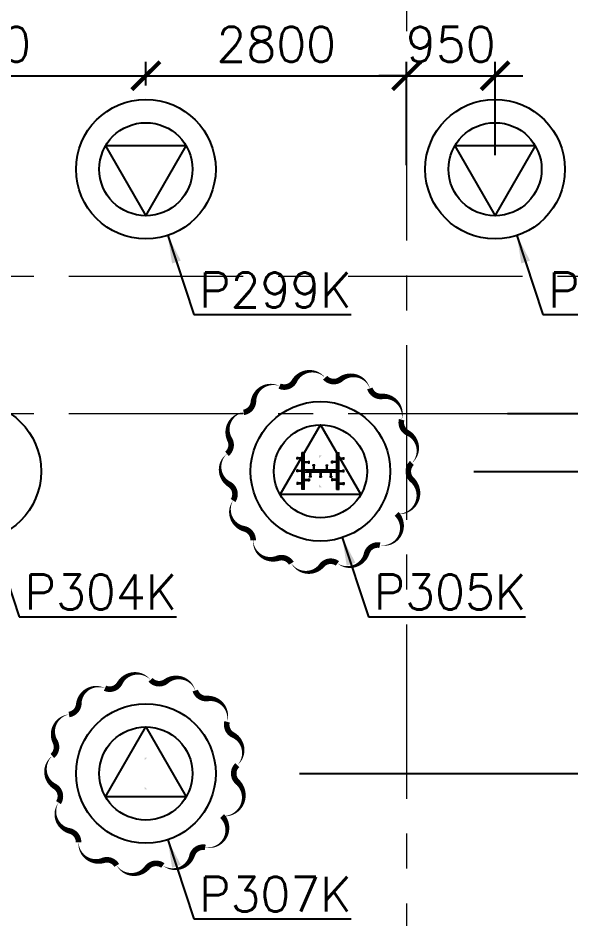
# Model space of a CAD drawing. Header units: millimetres. Extents: x -346728 to 1320345, y -537202 to -385966.
# Drawn here: x 231316 to 237254, y -467376 to -457691 of the extents above; entities that cross this region are included whole.
import ezdxf

# ---------------------------------------------------------------- set-up
doc = ezdxf.new("R2010")
doc.units = ezdxf.units.MM
doc.header["$LTSCALE"] = 100
doc.linetypes.add('X1326_GLB$0$CENTER', pattern=[2, 1.25, -0.25, 0.25, -0.25])
doc.layers.add('CL load', color=1, linetype='Continuous', plot=False)
for name, color, linetype in [('hach', 253, 'Continuous'), ('PILE MARK', 8, 'Continuous'), ('PL', 3, 'Continuous')]:
    doc.layers.add(name, color=color, linetype=linetype)
for name, color, linetype, lineweight in [('KCMANH', 8, 'Continuous', 13), ('KINGPOST', 5, 'Continuous', 20), ('X1326_GLB$0$A-tim', 8, 'X1326_GLB$0$CENTER', 9)]:
    doc.layers.add(name, color=color, linetype=linetype, lineweight=lineweight)
doc.styles.add('simplex', font='simplex.shx')
doc.dimstyles.new('100', dxfattribs={"dimscale": 150, "dimtxt": 2.5, "dimasz": 2, "dimexe": 1, "dimexo": 1, "dimgap": 1, "dimtad": 1, "dimdec": 0, "dimzin": 0, "dimdsep": 46, "dimtxsty": 'simplex', "dimblk": 'ARCHTICK', "dimcen": 1, "dimdle": 1, "dimclrd": 256, "dimclre": 256, "dimclrt": 6, "dimadec": 0, "dimazin": 0, "dimtfac": 1, "dimtdec": 0, "dimtix": 1, "dimtmove": 2, "dimatfit": 3, "dimfxl": 1, "dimtolj": 1, "dimtzin": 0, "dimarcsym": 0})
pattern_1 = [(45, (188543.33, 11377564.439), (-8.980256121, 8.980256121), []), (135, (188543.33, 11377564.439), (-8.980256121, -8.980256121), [])]

# ---------------------------------------------------------------- blocks, each defined once
blk = doc.blocks.new('_ArchTick')
at = {"color": 0, "linetype": 'ByBlock', "const_width": 0.15}
blk.add_lwpolyline([(-0.5, -0.5), (0.5, 0.5)], dxfattribs=at)
blk = doc.blocks.new('*D598')
at = {"layer": 'CL load', "lineweight": -2, "transparency": 16777216}
for p, q in [((228938.5, -458416.6), (228938.5, -458161.9)), ((232688.5, -458416.6), (232688.5, -458161.9)), ((228788.5, -458311.9), (232838.5, -458311.9))]:
    blk.add_line(p, q, dxfattribs=at)
at = {"layer": 'DEFPOINTS', "color": 0, "transparency": 16777216}
for p in [(232688.5, -458311.9), (228938.5, -458566.6), (232688.5, -458566.6, 0)]:
    blk.add_point(p, dxfattribs=at)
at = {"layer": 'CL load', "lineweight": -2, "transparency": 16777216, "xscale": 300, "yscale": 300, "zscale": 300, "rotation": 180}
blk.add_blockref('_ArchTick', (228938.5, -458311.9), dxfattribs=at)
at = {"layer": 'CL load', "lineweight": -2, "transparency": 16777216, "xscale": 300, "yscale": 300, "zscale": 300}
blk.add_blockref('_ArchTick', (232688.5, -458311.9), dxfattribs=at)
at = {"layer": 'CL load', "color": 6, "transparency": 16777216, "insert": (230813.5, -457974.4), "char_height": 375, "attachment_point": 5, "style": 'simplex'}
blk.add_mtext('\\A1;3750', dxfattribs=at)
blk = doc.blocks.new('*D599')
at = {"layer": 'CL load', "lineweight": -2, "transparency": 16777216}
for p, q in [((232688.5, -458416.6), (232688.5, -458161.9)), ((235488.6, -459272.9), (235488.6, -458161.9)), ((232538.5, -458311.9), (235638.6, -458311.9))]:
    blk.add_line(p, q, dxfattribs=at)
at = {"layer": 'DEFPOINTS', "color": 0, "transparency": 16777216}
for p in [(235488.6, -458311.9), (232688.5, -458566.6, 0), (235488.6, -459422.9, 0)]:
    blk.add_point(p, dxfattribs=at)
at = {"layer": 'CL load', "lineweight": -2, "transparency": 16777216, "xscale": 300, "yscale": 300, "zscale": 300, "rotation": 180}
blk.add_blockref('_ArchTick', (232688.5, -458311.9), dxfattribs=at)
at = {"layer": 'CL load', "lineweight": -2, "transparency": 16777216, "xscale": 300, "yscale": 300, "zscale": 300}
blk.add_blockref('_ArchTick', (235488.6, -458311.9), dxfattribs=at)
at = {"layer": 'CL load', "color": 6, "transparency": 16777216, "insert": (234088.6, -457974.4), "char_height": 375, "attachment_point": 5, "style": 'simplex'}
blk.add_mtext('\\A1;2800', dxfattribs=at)
blk = doc.blocks.new('*D600')
at = {"layer": 'CL load', "lineweight": -2, "transparency": 16777216}
for p, q in [((235488.6, -459272.9), (235488.6, -458161.9)), ((236438.5, -459166.6), (236438.5, -458161.9)), ((235488.6, -458311.9), (235188.6, -458311.9)), ((235488.6, -458311.9), (236438.5, -458311.9)), ((236438.5, -458311.9), (236738.5, -458311.9))]:
    blk.add_line(p, q, dxfattribs=at)
at = {"layer": 'DEFPOINTS', "color": 0, "transparency": 16777216}
for p in [(236438.5, -458311.9), (236438.5, -459316.6), (235488.6, -459422.9, 0)]:
    blk.add_point(p, dxfattribs=at)
at = {"layer": 'CL load', "lineweight": -2, "transparency": 16777216, "xscale": 300, "yscale": 300, "zscale": 300}
blk.add_blockref('_ArchTick', (235488.6, -458311.9), dxfattribs=at)
at = {"layer": 'CL load', "lineweight": -2, "transparency": 16777216, "xscale": 300, "yscale": 300, "zscale": 300, "rotation": 180}
blk.add_blockref('_ArchTick', (236438.5, -458311.9), dxfattribs=at)
at = {"layer": 'CL load', "color": 6, "transparency": 16777216, "insert": (235963.6, -457974.4), "char_height": 375, "attachment_point": 5, "style": 'simplex'}
blk.add_mtext('\\A1;950', dxfattribs=at)
blk = doc.blocks.new('*D601')
at = {"layer": 'CL load', "lineweight": -2, "transparency": 16777216}
for p, q in [((238126.5, -465961.8), (238126.5, -462414.2)), ((236212, -462564.2), (238276.5, -462564.2)), ((234337, -465811.8), (238276.5, -465811.8))]:
    blk.add_line(p, q, dxfattribs=at)
at = {"layer": 'DEFPOINTS', "color": 0, "transparency": 16777216}
for p in [(236062, -462564.2), (238126.5, -462564.2), (234187, -465811.8)]:
    blk.add_point(p, dxfattribs=at)
at = {"layer": 'CL load', "lineweight": -2, "transparency": 16777216, "xscale": 300, "yscale": 300, "zscale": 300}
for p, rotation in [((238126.5, -462564.2), 90), ((238126.5, -465811.8), 270)]:
    blk.add_blockref('_ArchTick', p, dxfattribs=dict(at, rotation=rotation))
at = {"layer": 'CL load', "color": 6, "transparency": 16777216, "insert": (237789, -464188), "char_height": 375, "attachment_point": 5, "rotation": 90, "style": 'simplex'}
blk.add_mtext('\\A1;3248', dxfattribs=at)
blk = doc.blocks.new('*D602')
at = {"layer": 'CL load', "lineweight": -2, "transparency": 16777216}
for p, q in [((238126.5, -461941.6), (238126.5, -461641.6)), ((236571.5, -461941.6), (238276.5, -461941.6)), ((238126.5, -462564.2), (238126.5, -461941.6)), ((236212, -462564.2), (238276.5, -462564.2)), ((238126.5, -462564.2), (238126.5, -462864.2))]:
    blk.add_line(p, q, dxfattribs=at)
at = {"layer": 'DEFPOINTS', "color": 0, "transparency": 16777216}
for p in [(236421.5, -461941.6), (238126.5, -461941.6), (236062, -462564.2)]:
    blk.add_point(p, dxfattribs=at)
at = {"layer": 'CL load', "lineweight": -2, "transparency": 16777216, "xscale": 300, "yscale": 300, "zscale": 300}
for p, rotation in [((238126.5, -461941.6), 270), ((238126.5, -462564.2), 90)]:
    blk.add_blockref('_ArchTick', p, dxfattribs=dict(at, rotation=rotation))
at = {"layer": 'CL load', "color": 6, "transparency": 16777216, "insert": (237789, -462252.9), "char_height": 375, "attachment_point": 5, "rotation": 90, "style": 'simplex'}
blk.add_mtext('\\A1;623', dxfattribs=at)
blk = doc.blocks.new('*D603')
at = {"layer": 'CL load', "lineweight": -2, "transparency": 16777216}
for p, q in [((240352.5, -460466.8), (240352.5, -460166.8)), ((239093.1, -460466.8), (240502.5, -460466.8)), ((240352.5, -461941.6), (240352.5, -460466.8)), ((236571.5, -461941.6), (240502.5, -461941.6)), ((240352.5, -461941.6), (240352.5, -462241.6))]:
    blk.add_line(p, q, dxfattribs=at)
at = {"layer": 'DEFPOINTS', "color": 0, "transparency": 16777216}
for p in [(238943.1, -460466.8, 0), (240352.5, -460466.8), (236421.5, -461941.6)]:
    blk.add_point(p, dxfattribs=at)
at = {"layer": 'CL load', "lineweight": -2, "transparency": 16777216, "xscale": 300, "yscale": 300, "zscale": 300}
for p, rotation in [((240352.5, -460466.8), 270), ((240352.5, -461941.6), 90)]:
    blk.add_blockref('_ArchTick', p, dxfattribs=dict(at, rotation=rotation))
at = {"layer": 'CL load', "color": 6, "transparency": 16777216, "insert": (240015, -461204.2), "char_height": 375, "attachment_point": 5, "rotation": 90, "style": 'simplex'}
blk.add_mtext('\\A1;1475', dxfattribs=at)
blk = doc.blocks.new('LVL-KHUNGTEN')
blk.add_lwpolyline([(61072.9, 41092.8), (119123.5, 41092.8), (119123.5, 61.9), (61072.9, 61.9)], close=True)
blk = doc.blocks.new('KP50')
at = {"ltscale": 0.1}
h = blk.add_hatch(color=6, dxfattribs=at)
h.dxf.hatch_style = 1
h.paths.add_polyline_path([(14.4, 171.2), (-14.4, 171.2), (-14.4, 142.4)])
h.paths.add_polyline_path([(-14.4, -142.4), (-14.4, -171.2), (14.4, -171.2)])
at = {"layer": 'KCMANH', "linetype": 'ByBlock'}
h = blk.add_hatch(dxfattribs=at)
h.set_pattern_fill('ANSI37', color=6, scale=4, style=0)
h.set_pattern_definition(pattern_1)
h.paths.add_polyline_path([(-200, 200), (-200, 171.2), (200, 171.2), (200, 200)])
h = blk.add_hatch(dxfattribs=at)
h.set_pattern_fill('ANSI37', color=6, scale=4, style=0)
h.set_pattern_definition([(45, (188728.93, 11377564.439), (-8.980256121, 8.980256121), []), (135, (188728.93, 11377564.439), (-8.980256121, -8.980256121), [])])
h.paths.add_polyline_path([(14.4, 171.2), (-14.4, 142.4), (-14.4, -142.4), (14.4, -171.2)])
h = blk.add_hatch(dxfattribs=at)
h.set_pattern_fill('ANSI37', color=6, scale=4, style=0)
h.set_pattern_definition(pattern_1)
h.paths.add_polyline_path([(-200, -171.2), (-200, -200), (200, -200), (200, -171.2)])
for p, q in [((-125.2, 252.8), (-146, 252.8)), ((-146, 240), (-146, 252.8)), ((-125.2, 240), (-146, 240)), ((-142, 200), (-142, 240)), ((-129.2, 200), (-129.2, 240)), ((-125.2, 240), (-125.2, 252.8)), ((-10.4, 252.8), (10.4, 252.8)), ((-10.4, 240), (-10.4, 252.8)), ((-10.4, 240), (10.4, 240)), ((-6.4, 200), (-6.4, 240)), ((6.4, 200), (6.4, 240)), ((10.4, 240), (10.4, 252.8)), ((125.2, 252.8), (146, 252.8)), ((125.2, 240), (125.2, 252.8)), ((125.2, 240), (146, 240)), ((129.2, 200), (129.2, 240)), ((142, 200), (142, 240)), ((146, 240), (146, 252.8)), ((-85.2, 131.2), (-106, 131.2)), ((-106, 131.2), (-106, 118.4)), ((-85.2, 118.4), (-106, 118.4)), ((-102, 171.2), (-102, 131.2)), ((-89.2, 171.2), (-89.2, 131.2)), ((-85.2, 131.2), (-85.2, 118.4)), ((-67.2, 99.6), (-67.2, 120.4)), ((-54.4, 120.4), (-67.2, 120.4)), ((-54.4, 99.6), (-67.2, 99.6)), ((-54.4, 99.6), (-54.4, 120.4)), ((-14.4, 116.4), (-54.4, 116.4)), ((-14.4, 103.6), (-54.4, 103.6)), ((85.2, 131.2), (106, 131.2)), ((85.2, 131.2), (85.2, 118.4)), ((85.2, 118.4), (106, 118.4)), ((89.2, 171.2), (89.2, 131.2)), ((102, 171.2), (102, 131.2)), ((106, 131.2), (106, 118.4)), ((-67.2, 10.4), (-67.2, -10.4)), ((-54.4, 10.4), (-67.2, 10.4)), ((-54.4, 10.4), (-54.4, -10.4)), ((-14.4, 6.4), (-54.4, 6.4)), ((14.4, 76.4), (54.4, 76.4)), ((14.4, 63.6), (54.4, 63.6)), ((54.4, 59.6), (54.4, 80.4)), ((54.4, 80.4), (67.2, 80.4)), ((54.4, 59.6), (67.2, 59.6)), ((67.2, 59.6), (67.2, 80.4)), ((-54.4, -10.4), (-67.2, -10.4)), ((-14.4, -6.4), (-54.4, -6.4)), ((14.4, -63.6), (54.4, -63.6)), ((14.4, -76.4), (54.4, -76.4)), ((54.4, -59.6), (54.4, -80.4)), ((54.4, -59.6), (67.2, -59.6)), ((54.4, -80.4), (67.2, -80.4)), ((67.2, -59.6), (67.2, -80.4)), ((-85.2, -118.4), (-106, -118.4)), ((-106, -131.2), (-106, -118.4)), ((-85.2, -131.2), (-106, -131.2)), ((-102, -171.2), (-102, -131.2)), ((-89.2, -171.2), (-89.2, -131.2)), ((-85.2, -131.2), (-85.2, -118.4)), ((-67.2, -99.6), (-67.2, -120.4)), ((-54.4, -99.6), (-67.2, -99.6)), ((-54.4, -120.4), (-67.2, -120.4)), ((-54.4, -99.6), (-54.4, -120.4)), ((-14.4, -103.6), (-54.4, -103.6)), ((-14.4, -116.4), (-54.4, -116.4)), ((85.2, -118.4), (106, -118.4)), ((85.2, -131.2), (85.2, -118.4)), ((85.2, -131.2), (106, -131.2)), ((89.2, -171.2), (89.2, -131.2)), ((102, -171.2), (102, -131.2)), ((106, -131.2), (106, -118.4)), ((-125.2, -240), (-146, -240)), ((-146, -240), (-146, -252.8)), ((-125.2, -252.8), (-146, -252.8)), ((-142, -200), (-142, -240)), ((-129.2, -200), (-129.2, -240)), ((-125.2, -240), (-125.2, -252.8)), ((-10.4, -240), (10.4, -240)), ((-10.4, -240), (-10.4, -252.8)), ((-10.4, -252.8), (10.4, -252.8)), ((-6.4, -200), (-6.4, -240)), ((6.4, -200), (6.4, -240)), ((10.4, -240), (10.4, -252.8)), ((125.2, -240), (146, -240)), ((125.2, -240), (125.2, -252.8)), ((125.2, -252.8), (146, -252.8)), ((129.2, -200), (129.2, -240)), ((142, -200), (142, -240)), ((146, -240), (146, -252.8))]:
    blk.add_line(p, q, dxfattribs=at)
at = {"layer": 'KINGPOST', "color": 6, "linetype": 'ByBlock'}
for p, q in [((-200, 200), (200, 200)), ((-200, 171.2), (-200, 200)), ((200, 171.2), (200, 200)), ((-200, 171.2), (200, 171.2)), ((-14.4, 171.2), (-14.4, -171.2)), ((-14.4, 142.4), (14.4, 171.2)), ((14.4, 171.2), (14.4, -171.2)), ((-200, -171.2), (200, -171.2)), ((-200, -171.2), (-200, -200)), ((-14.4, -142.4), (14.4, -171.2)), ((200, -171.2), (200, -200)), ((-200, -200), (200, -200))]:
    blk.add_line(p, q, dxfattribs=at)
blk.add_lwpolyline([(-14.4, 0), (14.4, 0)], dxfattribs=at)
blk = doc.blocks.new('B1 Kingpost Layout Plan1')
at = {"layer": 'KCMANH', "linetype": 'ByBlock', "rotation": 90}
blk.add_blockref('KP50', (84199.9, -47794, 0), dxfattribs=at)

msp = doc.modelspace()

# ---------------------------------------------------------------- hatches: boundary and pattern name
at = {"ltscale": 0.1}
h = msp.add_hatch(color=6, dxfattribs=at)
h.dxf.hatch_style = 1
h.paths.add_polyline_path([(234577.9, -462393), (234549.1, -462393), (234549.1, -462421.8)])
h.paths.add_polyline_path([(234549.1, -462706.6), (234549.1, -462735.4), (234577.9, -462735.4)])
h = msp.add_hatch(color=6, dxfattribs=at)
h.dxf.hatch_style = 1
h.paths.add_polyline_path([(232702.9, -465640.6), (232674.1, -465640.6), (232674.1, -465669.4)])
h.paths.add_polyline_path([(232674.1, -465954.2), (232674.1, -465983), (232702.9, -465983)])
at = {"layer": 'hach'}
h = msp.add_hatch(dxfattribs=at)
h.set_pattern_fill('ANSI31', color=256, scale=70)
h.set_pattern_definition([(45, (121918.56, -508591.22), (-157.15448, 157.15448), [])])
h.paths.add_polyline_path([(142200.7, -410142.2), (128621.2, -428107.5), (155914.1, -501359), (162214.1, -503970.9), (238136.4, -469396.6), (242695.2, -462329.4), (242687.2, -415142.7), (237685.1, -410142.2)])
h.paths.add_polyline_path([(142797.9, -411342.2), (129975.7, -428305.7), (156856.2, -500450.6), (162191.6, -502662.6), (237318.8, -468450.4), (241495.1, -461976.1), (241487, -415639.4), (237188.2, -411342.2)], flags=16)
h = msp.add_hatch(dxfattribs=at)
h.set_pattern_fill('AR-CONC', color=256, scale=4)
h.set_pattern_definition([(50, (121918.56, -508591.2), (728.7387, -63.7563), [76.2, -838.2]), (355, (121918.56, -508591.2), (-140.9737, 764.2274), [60.96, -670.5623]), (100.45144, (121979.3, -508596.54), (587.765, 700.471), [64.76, -712.361]), (46.1842, (121918.6, -508388), (1084.316, -168.1693), [114.3, -1257.3]), (96.63556, (122008.9, -508402), (949.6165, 989.7045), [97.14, -1068.5424]), (351.18415, (121918.6, -508388), (949.6165, 989.7045), [91.44, -1005.839]), (21, (122020.16, -508438.8), (606.4576, -409.0608), [76.2, -838.2]), (326, (122020.16, -508438.8), (247.208, 736.752), [60.96, -670.56]), (71.45144, (122070.7, -508472.9), (853.6657, 327.691), [64.76, -712.3598]), (37.5, (121918.56, -508591.22), (12.3544, 338.22016), [0, -662.432, 0, -680.72, 0, -673.1]), (7.5, (121918.56, -508591.22), (267.27865, 400.7223), [0, -388.112, 0, -647.192, 0, -256.54]), (327.5, (121692, -508591.22), (542.3624, -22.91498), [0, -254, 0, -792.48, 0, -1051.56]), (317.5, (121590.4, -508591.2), (592.5167, 101.706), [0, -330.2, 0, -526.288, 0, -746.76])])
h.paths.add_polyline_path([(142200.7, -410142.2), (128621.2, -428107.5), (155914.1, -501359), (162214.1, -503970.9), (238136.4, -469396.6), (242695.2, -462329.4), (242687.2, -415142.7), (237685.1, -410142.2)])
h.paths.add_polyline_path([(142797.9, -411342.2), (129975.7, -428305.7), (156856.2, -500450.6), (162191.6, -502662.6), (237318.8, -468450.4), (241495.1, -461976.1), (241487, -415639.4), (237188.2, -411342.2)], flags=16)

# ---------------------------------------------------------------- linework, layer by layer
at = {"color": 6, "elevation": -2718.3}
for points in [[(235545.6, -462474.4, 0, 60, 0.520567), (235498.9, -462149.9, 60, 60, -0.353453), (235435.3, -462008.8, 0, 60, 0.520567), (235222.9, -461758.5, 60, 60, -0.353492), (235094, -461672.8, 0, 60, 0.520567), (234781.2, -461573.9, 60, 60, -0.39449), (234613.8, -461557.5, 0, 60, 0.520567), (234282.9, -461594.2, 60, 60, -0.390715), (234124.7, -461647.7, 0, 60, 0.520567), (233843.4, -461816.5, 60, 60, -0.353493), (233737.9, -461929.8, 0, 60, 0.520567), (233589.4, -462222.5, 60, 60, -0.357135), (233559, -462375.6, 0, 60, 0.520567), (233584.8, -462703.3, 60, 60, -0.428971), (233625.1, -462877.2, 0, 60, 0.520567), (233745.8, -463182, 60, 60, -0.353458), (233840.5, -463304.5, 0, 60, 0.520567), (234105.1, -463498.6, 60, 60, -0.353489), (234250.5, -463552, 0, 60, 0.520567), (234577.7, -463575.6, 60, 60, -0.398275), (234745.6, -463553.7, 0, 60, 0.520567), (235060.2, -463445.2, 60, 60, -0.38695), (235201.3, -463358.1, 0, 60, 0.731435), (235381.9, -463021.8, 0, 60, 0.720683), (235546.5, -462654.8, 60, 60, -0.435898)], [(233670.6, -465722, 0, 60, 0.520567), (233623.9, -465397.5, 60, 60, -0.353453), (233560.3, -465256.4, 0, 60, 0.520567), (233347.9, -465006.1, 60, 60, -0.353492), (233219, -464920.4, 0, 60, 0.520567), (232906.2, -464821.5, 60, 60, -0.39449), (232738.8, -464805.1, 0, 60, 0.520567), (232407.9, -464841.8, 60, 60, -0.390715), (232249.7, -464895.2, 0, 60, 0.520567), (231968.4, -465064.1, 60, 60, -0.353493), (231862.9, -465177.4, 0, 60, 0.520567), (231714.4, -465470.1, 60, 60, -0.357135), (231684, -465623.2, 0, 60, 0.520567), (231709.8, -465950.9, 60, 60, -0.428971), (231750.1, -466124.8, 0, 60, 0.520567), (231870.8, -466429.6, 60, 60, -0.353458), (231965.5, -466552.1, 0, 60, 0.520567), (232230.1, -466746.2, 60, 60, -0.353489), (232375.5, -466799.6, 0, 60, 0.520567), (232702.7, -466823.2, 60, 60, -0.398275), (232870.6, -466801.2, 0, 60, 0.520567), (233185.2, -466692.8, 60, 60, -0.38695), (233326.3, -466605.7, 0, 60, 0.731435), (233506.9, -466269.4, 0, 60, 0.720683), (233671.5, -465902.4, 60, 60, -0.435898)]]:
    msp.add_lwpolyline(points, format="xyseb", close=True, dxfattribs=at)
at = {"layer": 'PL', "elevation": -1404.9}
for points in [[(233121.6, -459066.6), (232255.5, -459066.6), (232688.5, -459816.6)], [(233121.6, -459066.6), (232255.5, -459066.6), (232688.5, -459816.6)], [(236871.6, -459066.6), (236005.5, -459066.6), (236438.5, -459816.6)], [(236871.6, -459066.6), (236005.5, -459066.6), (236438.5, -459816.6)], [(234996.6, -462814.2), (234130.5, -462814.2), (234563.5, -462064.2)], [(234996.6, -462814.2), (234130.5, -462814.2), (234563.5, -462064.2)], [(233121.6, -466061.8), (232255.5, -466061.8), (232688.5, -465311.8)], [(233121.6, -466061.8), (232255.5, -466061.8), (232688.5, -465311.8)]]:
    msp.add_lwpolyline(points, close=True, dxfattribs=at)
at = {"layer": 'PL'}
for centre, radius in [((232688.5, -459316.6, -1404.9), 750), ((232688.5, -459316.6, -1404.9), 750), ((236438.5, -459316.6, -1404.9), 750), ((236438.5, -459316.6, -1404.9), 750), ((232688.5, -459316.6, -1404.9), 500), ((232688.5, -459316.6, -1404.9), 500), ((236438.5, -459316.6, -1404.9), 500), ((236438.5, -459316.6, -1404.9), 500), ((230813.5, -462564.2, -1404.9), 750), ((230813.5, -462564.2, -1404.9), 750), ((234563.5, -462564.2, -1404.9), 750), ((234563.5, -462564.2, -1404.9), 750), ((234563.5, -462564.2, -1404.9), 500), ((234563.5, -462564.2, -1404.9), 500), ((232688.5, -465811.8, -1404.9), 750), ((232688.5, -465811.8, -1404.9), 750), ((232688.5, -465811.8, -1404.9), 500), ((232688.5, -465811.8, -1404.9), 500)]:
    msp.add_circle(centre, radius, dxfattribs=at)
at = {"layer": 'X1326_GLB$0$A-tim', "ltscale": 15}
for p, q in [((235488.6, -398208.6, -1404.9), (235488.6, -512162.7, -1404.9)), ((120859.5, -460466.8, -1404.9), (255546, -460466.8, -1404.9)), ((120859.5, -461941.6, -1404.9), (255546, -461941.6, -1404.9))]:
    msp.add_line(p, q, dxfattribs=at)

# ---------------------------------------------------------------- block references
at = {"extrusion": (0.00597, -2.28885e-18, 0.999982), "xscale": 3.385207865094198, "yscale": 3.385207865094198, "zscale": 3.385207865094198}
msp.add_blockref('LVL-KHUNGTEN', (-107243.5, -525073.6, -287.1), dxfattribs=at)
msp.add_blockref('B1 Kingpost Layout Plan1', (150363.7, -414766, -1404.9))

# ---------------------------------------------------------------- texts
at = {"layer": 'PILE MARK', "color": 4, "style": 'simplex'}
for s, p in [('P299K', (233260.1, -460801.8, -1404.9)), ('P300K', (237010.1, -460801.8, -1404.9)), ('P304K', (231385.1, -464049.4, -1404.9)), ('P305K', (235135.1, -464049.4, -1404.9)), ('P307K', (233260.1, -467297, -1404.9))]:
    msp.add_text(s, height=375, dxfattribs=at).set_placement(p)

# ---------------------------------------------------------------- dimensions: what is measured, and where the dimension line sits
at = {"layer": 'CL load'}
for base, p1, p2, picture, middle in [((232688.5, -458311.9, -1404.9), (228938.5, -458566.6, -1404.9), (232688.5, -458566.6, -1404.9), '*D598', (230813.5, -457974.4, -1404.9)), ((235488.6, -458311.9, -1404.9), (232688.5, -458566.6, -1404.9), (235488.6, -459422.9, -1404.9), '*D599', (234088.6, -457974.4, -1404.9)), ((236438.5, -458311.9, -1404.9), (235488.6, -459422.9, -1404.9), (236438.5, -459316.6, -1404.9), '*D600', (235963.6, -457974.4, -1404.9))]:
    dim = msp.add_linear_dim(base=base, p1=p1, p2=p2, dimstyle='100', dxfattribs=at)
    dim.commit()
    dim.dimension.update_dxf_attribs({"geometry": picture, "text_midpoint": middle})
for base, p1, p2, picture, middle in [((240352.5, -460466.8, -1404.9), (236421.5, -461941.6, -1404.9), (238943.1, -460466.8, -1404.9), '*D603', (240015, -461204.2, -1404.9)), ((238126.5, -461941.6, -1404.9), (236062, -462564.2, -1404.9), (236421.5, -461941.6, -1404.9), '*D602', (237789, -462252.9, -1404.9)), ((238126.5, -462564.2, -1404.9), (234187, -465811.8, -1404.9), (236062, -462564.2, -1404.9), '*D601', (237789, -464188, -1404.9))]:
    dim = msp.add_linear_dim(base=base, p1=p1, p2=p2, angle=90, dimstyle='100', dxfattribs=at)
    dim.commit()
    dim.dimension.update_dxf_attribs({"geometry": picture, "text_midpoint": middle})

# ---------------------------------------------------------------- leaders
at = {"layer": 'PILE MARK'}
for points in [[(232923, -460029, -1404.9), (233202.8, -460879.4, -1404.9), (234891.6, -460879.4, -1404.9)], [(236673, -460029, -1404.9), (236952.8, -460879.4, -1404.9), (238641.6, -460879.4, -1404.9)], [(231048, -463276.6, -1404.9), (231327.8, -464126.9, -1404.9), (233016.6, -464126.9, -1404.9)], [(234798, -463276.6, -1404.9), (235077.8, -464126.9, -1404.9), (236766.6, -464126.9, -1404.9)], [(232923, -466524.2, -1404.9), (233202.8, -467374.5, -1404.9), (234891.6, -467374.5, -1404.9)]]:
    msp.add_leader(points, dimstyle='100', override={"dimgap": 1, "dimtad": 0}, dxfattribs=at)

doc.saveas('drawing.dxf')
